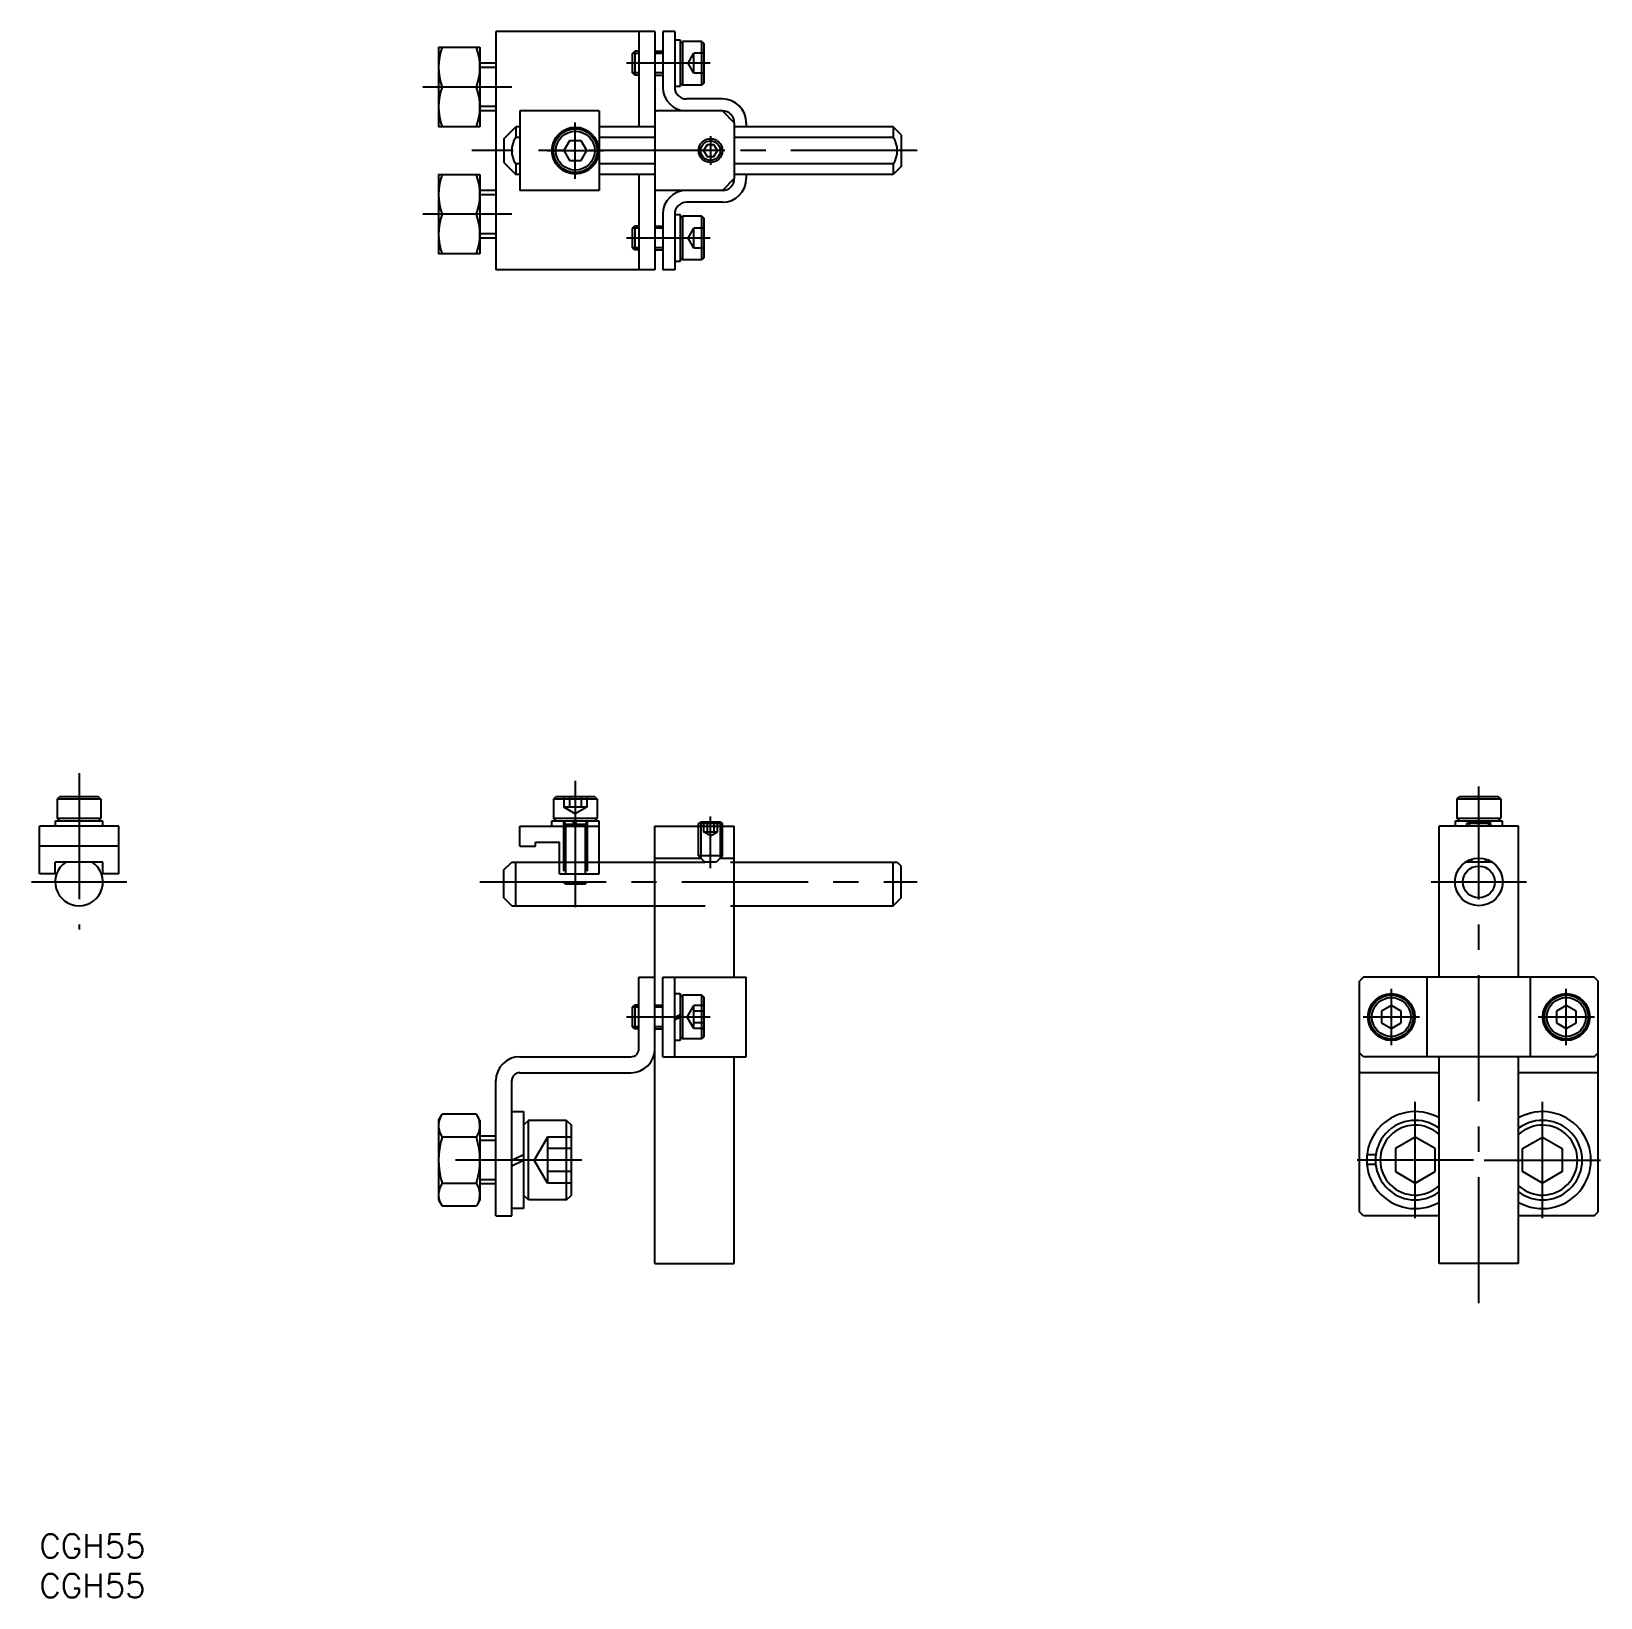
# Model space of a CAD drawing. Extents: x -1 to 196, y -8 to 189.
import ezdxf

# ---------------------------------------------------------------- set-up
doc = ezdxf.new("R2010")
doc.units = 0
doc.header["$LTSCALE"] = 0.5
doc.linetypes.add('CENTER', pattern=[50.8, 31.75, -6.35, 6.35, -6.35])
doc.linetypes.add('DASHED', pattern=[19.05, 12.7, -6.35])
doc.layers.get('0').update_dxf_attribs({"linetype": 'CONTINUOUS'})
doc.layers.add('CENTER', color=1, linetype='CENTER')
doc.styles.get("Standard").update_dxf_attribs({"font": 'txt.shx', "height": 3, "bigfont": 'bigfont.shx'})

# ---------------------------------------------------------------- blocks, each defined once
blk = doc.blocks.new('*U69')
at = {"color": 7, "linetype": 'CONTINUOUS'}
blk.add_text('CGH55', height=3, dxfattribs=at).set_placement((0, -3))
blk = doc.blocks.new('*U70')
at = {"color": 7, "linetype": 'CONTINUOUS'}
blk.add_text('CGH55', height=3, dxfattribs=at).set_placement((0, -8))

msp = doc.modelspace()

# ---------------------------------------------------------------- linework, layer by layer
at = {"color": 7, "linetype": 'CONTINUOUS'}
for p, q in [((77.42, 189.04), (57.42, 189.04)), ((57.42, 189.04), (57.42, 159.04)), ((75.42, 189.04), (75.42, 177.04)), ((77.42, 189.04), (77.42, 177.04)), ((79.92, 189.04), (78.42, 189.04)), ((78.42, 189.04), (78.42, 182.04)), ((79.92, 189.04), (79.92, 182.04)), ((79.92, 187.99), (80.62, 187.99)), ((80.62, 187.99), (80.62, 182.09)), ((80.62, 187.49), (80.92, 187.79)), ((83.32, 187.79), (80.92, 187.79)), ((80.92, 187.79), (80.92, 182.29)), ((83.32, 187.79), (83.62, 187.49)), ((83.32, 182.29), (83.32, 187.79)), ((50.22, 187.04), (50.22, 177.04)), ((50.22, 187.04), (55.42, 187.04)), ((55.42, 187.04), (55.42, 177.04)), ((74.62, 186.27), (74.89, 186.54)), ((74.62, 183.81), (74.62, 186.27)), ((75.42, 186.54), (74.89, 186.54)), ((74.89, 186.54), (74.89, 183.54)), ((77.42, 186.54), (78.42, 186.54)), ((83.62, 182.59), (83.62, 187.49)), ((57.42, 185.04), (55.42, 185.04)), ((74.89, 183.54), (74.62, 183.81)), ((54.98, 182.04), (50.67, 182.04)), ((75.42, 183.54), (74.89, 183.54)), ((77.42, 183.54), (78.42, 183.54)), ((80.62, 182.09), (79.92, 182.09)), ((80.62, 182.59), (80.92, 182.29)), ((83.32, 182.29), (80.92, 182.29)), ((83.62, 182.59), (83.32, 182.29)), ((85.92, 180.54), (81.42, 180.54)), ((57.42, 179.04), (55.42, 179.04)), ((70.42, 179.04), (60.42, 179.04)), ((60.42, 179.04), (60.42, 169.04)), ((70.42, 179.04), (70.42, 169.04)), ((77.62, 179.04), (77.42, 178.84)), ((77.42, 178.84), (77.42, 169.24)), ((85.92, 179.04), (77.62, 179.04)), ((85.92, 179.04), (87.42, 177.54)), ((55.42, 177.04), (50.22, 177.04)), ((58.42, 175.54), (59.92, 177.04)), ((59.92, 177.04), (59.92, 175.7)), ((60.42, 177.04), (59.92, 177.04)), ((60.42, 175.7), (59.92, 175.7)), ((77.42, 177.04), (70.42, 177.04)), ((77.42, 175.7), (70.42, 175.7)), ((87.42, 177.54), (87.42, 177.04)), ((87.42, 177.54), (87.42, 170.54)), ((107.42, 177.04), (87.42, 177.04)), ((107.42, 175.7), (87.42, 175.7)), ((88.92, 177.54), (88.92, 177.04)), ((108.42, 176.04), (107.42, 177.04)), ((107.42, 177.04), (107.42, 175.7)), ((108.42, 176.04), (108.42, 172.04)), ((58.42, 175.54), (58.42, 172.54)), ((66.7, 175.29), (65.98, 174.04)), ((65.98, 174.04), (66.7, 172.79)), ((68.15, 175.29), (66.7, 175.29)), ((68.87, 174.04), (68.15, 175.29)), ((68.15, 172.79), (68.87, 174.04)), ((83.99, 174.79), (83.56, 174.04)), ((83.56, 174.04), (83.99, 173.29)), ((84.86, 174.79), (83.99, 174.79)), ((85.29, 174.04), (84.86, 174.79)), ((84.86, 173.29), (85.29, 174.04)), ((58.42, 172.54), (59.92, 171.04)), ((60.42, 172.39), (59.92, 172.39)), ((59.92, 172.39), (59.92, 171.04)), ((66.7, 172.79), (68.15, 172.79)), ((77.42, 172.39), (70.42, 172.39)), ((83.99, 173.29), (84.86, 173.29)), ((107.42, 172.39), (87.42, 172.39)), ((107.42, 172.39), (107.42, 171.04)), ((108.42, 172.04), (107.42, 171.04)), ((50.22, 171.04), (50.22, 161.04)), ((50.22, 171.04), (55.42, 171.04)), ((55.42, 171.04), (55.42, 161.04)), ((60.42, 171.04), (59.92, 171.04)), ((77.42, 171.04), (70.42, 171.04)), ((75.42, 171.04), (75.42, 159.04)), ((77.42, 171.04), (77.42, 159.04)), ((87.42, 170.54), (85.92, 169.04)), ((87.42, 171.04), (87.42, 170.54)), ((107.42, 171.04), (87.42, 171.04)), ((88.92, 171.04), (88.92, 170.54)), ((57.42, 169.04), (55.42, 169.04)), ((70.42, 169.04), (60.42, 169.04)), ((77.42, 169.24), (77.62, 169.04)), ((85.92, 169.04), (77.62, 169.04)), ((85.92, 169.04), (81.42, 169.04)), ((54.98, 166.04), (50.67, 166.04)), ((78.42, 166.04), (78.42, 159.04)), ((79.92, 166.04), (79.92, 159.04)), ((79.92, 165.99), (80.62, 165.99)), ((80.62, 165.99), (80.62, 160.09)), ((85.92, 167.54), (81.42, 167.54)), ((74.62, 164.27), (74.89, 164.54)), ((74.62, 161.81), (74.62, 164.27)), ((75.42, 164.54), (74.89, 164.54)), ((74.89, 164.54), (74.89, 161.54)), ((77.42, 164.54), (78.42, 164.54)), ((80.62, 165.49), (80.92, 165.79)), ((83.32, 165.79), (80.92, 165.79)), ((80.92, 165.79), (80.92, 160.29)), ((83.32, 165.79), (83.62, 165.49)), ((83.32, 160.29), (83.32, 165.79)), ((83.62, 160.59), (83.62, 165.49)), ((57.42, 163.04), (55.42, 163.04)), ((55.42, 161.04), (50.22, 161.04)), ((74.89, 161.54), (74.62, 161.81)), ((75.42, 161.54), (74.89, 161.54)), ((77.42, 161.54), (78.42, 161.54)), ((80.62, 160.09), (79.92, 160.09)), ((80.62, 160.59), (80.92, 160.29)), ((83.32, 160.29), (80.92, 160.29)), ((83.62, 160.59), (83.32, 160.29)), ((77.42, 159.04), (57.42, 159.04)), ((79.92, 159.04), (78.42, 159.04)), ((2.25, 92.44), (2.55, 92.74)), ((2.25, 92.44), (2.25, 90.04)), ((7.75, 92.44), (2.25, 92.44)), ((7.45, 92.74), (2.55, 92.74)), ((7.45, 92.74), (7.75, 92.44)), ((7.75, 92.44), (7.75, 90.04)), ((64.67, 92.44), (64.97, 92.74)), ((64.67, 92.44), (64.67, 90.04)), ((70.17, 92.44), (64.67, 92.44)), ((69.87, 92.74), (64.97, 92.74)), ((69.87, 92.74), (70.17, 92.44)), ((70.17, 92.44), (70.17, 90.04)), ((178.32, 92.44), (178.62, 92.74)), ((178.32, 92.44), (178.32, 90.04)), ((183.82, 92.44), (178.32, 92.44)), ((183.52, 92.74), (178.62, 92.74)), ((183.52, 92.74), (183.82, 92.44)), ((183.82, 92.44), (183.82, 90.04)), ((0, 83.04), (0, 89.04)), ((10, 89.04), (0, 89.04)), ((2.05, 89.74), (7.95, 89.74)), ((2.05, 89.04), (2.05, 89.74)), ((7.95, 89.04), (2.05, 89.04)), ((2.55, 89.74), (2.25, 90.04)), ((2.25, 90.04), (7.75, 90.04)), ((7.45, 89.74), (7.75, 90.04)), ((7.95, 89.74), (7.95, 89.04)), ((10, 83.04), (10, 89.04)), ((60.42, 89.04), (70.42, 89.04)), ((60.42, 86.54), (60.42, 89.04)), ((64.47, 89.74), (70.37, 89.74)), ((64.47, 89.04), (64.47, 89.74)), ((64.97, 89.74), (64.67, 90.04)), ((64.67, 90.04), (70.17, 90.04)), ((67.42, 89.04), (67.1, 89.74)), ((67.75, 89.04), (67.42, 89.74)), ((69.87, 89.74), (70.17, 90.04)), ((70.37, 89.74), (70.37, 89.04)), ((70.42, 83.04), (70.42, 89.04)), ((77.42, 89.04), (87.42, 89.04)), ((77.42, 34.04), (77.42, 89.04)), ((82.92, 89.39), (83.19, 89.54)), ((82.92, 89.04), (82.92, 89.39)), ((85.65, 89.54), (83.19, 89.54)), ((85.92, 89.39), (85.65, 89.54)), ((85.92, 89.04), (85.92, 89.39)), ((87.42, 70.04), (87.42, 89.04)), ((186.07, 89.04), (176.07, 89.04)), ((176.07, 70.04), (176.07, 89.04)), ((178.12, 89.74), (184.02, 89.74)), ((178.12, 89.04), (178.12, 89.74)), ((178.62, 89.74), (178.32, 90.04)), ((178.32, 90.04), (183.82, 90.04)), ((179.57, 89.39), (179.84, 89.54)), ((179.57, 89.04), (179.57, 89.39)), ((182.3, 89.54), (179.84, 89.54)), ((180.84, 89.54), (180.74, 89.74)), ((181.16, 89.54), (181.07, 89.74)), ((182.57, 89.39), (182.3, 89.54)), ((182.57, 89.04), (182.57, 89.39)), ((183.52, 89.74), (183.82, 90.04)), ((184.02, 89.74), (184.02, 89.04)), ((186.07, 70.04), (186.07, 89.04)), ((62.42, 86.54), (62.42, 87.04)), ((62.42, 87.04), (65.42, 87.04)), ((65.42, 83.04), (65.42, 87.04)), ((10, 86.54), (0, 86.54)), ((60.42, 86.54), (62.42, 86.54)), ((2, 83.04), (0, 83.04)), ((2, 83.04), (2, 84.54)), ((8, 84.54), (2, 84.54)), ((6.66, 84.54), (3.34, 84.54)), ((8, 83.04), (8, 84.54)), ((10, 83.04), (8, 83.04)), ((58.42, 83.54), (59.42, 84.54)), ((58.42, 80.04), (58.42, 83.54)), ((59.42, 84.54), (65.42, 84.54)), ((59.92, 79.04), (59.92, 84.54)), ((65.42, 83.04), (70.42, 83.04)), ((70.42, 84.54), (77.42, 84.54)), ((87.42, 84.54), (107.92, 84.54)), ((107.42, 79.04), (107.42, 84.54)), ((107.92, 84.54), (108.42, 84.04)), ((108.42, 80.04), (108.42, 84.04)), ((182.73, 84.54), (179.41, 84.54)), ((180.05, 84.86), (180.37, 84.54)), ((182.09, 84.86), (181.77, 84.54)), ((59.42, 79.04), (58.42, 80.04)), ((59.42, 79.04), (77.42, 79.04)), ((87.42, 79.04), (107.42, 79.04)), ((107.42, 79.04), (108.42, 80.04)), ((75.42, 70.04), (77.42, 70.04)), ((75.42, 61.04), (75.42, 70.04)), ((78.42, 70.04), (88.92, 70.04)), ((78.42, 60.04), (78.42, 70.04)), ((79.92, 60.04), (79.92, 70.04)), ((88.92, 60.04), (88.92, 70.04)), ((166.57, 70.04), (166.07, 69.54)), ((166.07, 60.54), (166.07, 69.54)), ((195.57, 70.04), (166.57, 70.04)), ((174.57, 60.04), (174.57, 70.04)), ((187.57, 60.04), (187.57, 70.04)), ((196.07, 69.54), (195.57, 70.04)), ((196.07, 60.54), (196.07, 69.54)), ((79.92, 67.99), (80.62, 67.99)), ((80.62, 67.99), (80.62, 62.09)), ((80.62, 67.49), (80.92, 67.79)), ((83.32, 67.79), (80.92, 67.79)), ((80.92, 67.79), (80.92, 62.29)), ((83.32, 67.79), (83.62, 67.49)), ((83.32, 62.29), (83.32, 67.79)), ((83.62, 62.59), (83.62, 67.49)), ((74.62, 66.27), (74.89, 66.54)), ((74.62, 63.81), (74.62, 66.27)), ((75.42, 66.54), (74.89, 66.54)), ((74.89, 66.54), (74.89, 63.54)), ((77.42, 66.54), (78.42, 66.54)), ((79.92, 65.04), (80.62, 65.37)), ((167.14, 65.37), (167.34, 65.37)), ((170.07, 66.49), (168.82, 65.77)), ((168.82, 65.77), (168.82, 64.32)), ((171.32, 65.77), (170.07, 66.49)), ((171.32, 64.32), (171.32, 65.77)), ((189.14, 65.37), (189.34, 65.37)), ((192.07, 66.49), (190.82, 65.77)), ((190.82, 65.77), (190.82, 64.32)), ((193.32, 65.77), (192.07, 66.49)), ((193.32, 64.32), (193.32, 65.77)), ((74.89, 63.54), (74.62, 63.81)), ((75.42, 63.54), (74.89, 63.54)), ((77.42, 63.54), (78.42, 63.54)), ((79.92, 64.72), (80.62, 65.04)), ((167.12, 65.04), (167.32, 65.04)), ((168.82, 64.32), (170.07, 63.6)), ((170.07, 63.6), (171.32, 64.32)), ((189.12, 65.04), (189.32, 65.04)), ((190.82, 64.32), (192.07, 63.6)), ((192.07, 63.6), (193.32, 64.32)), ((80.62, 62.09), (79.92, 62.09)), ((80.62, 62.59), (80.92, 62.29)), ((83.32, 62.29), (80.92, 62.29)), ((83.62, 62.59), (83.32, 62.29)), ((60.42, 60.04), (74.42, 60.04)), ((78.42, 60.04), (88.92, 60.04)), ((87.42, 34.04), (87.42, 60.04)), ((166.57, 60.04), (166.07, 60.54)), ((166.07, 40.54), (166.07, 60.54)), ((195.57, 60.04), (166.57, 60.04)), ((176.07, 34.04), (176.07, 60.04)), ((186.07, 34.04), (186.07, 60.04)), ((195.57, 60.04), (196.07, 60.54)), ((196.07, 40.54), (196.07, 60.54)), ((60.42, 58.04), (74.42, 58.04)), ((176.07, 58.04), (166.07, 58.04)), ((196.07, 58.04), (186.07, 58.04)), ((57.42, 40.04), (57.42, 57.04)), ((59.42, 40.04), (59.42, 57.04)), ((50.22, 52.04), (50.67, 52.82)), ((50.22, 52.04), (50.22, 42.04)), ((54.98, 52.82), (50.67, 52.82)), ((55.42, 52.04), (54.98, 52.82)), ((55.42, 52.04), (55.42, 42.04)), ((59.42, 40.94), (59.42, 53.14)), ((59.42, 53.14), (60.92, 53.14)), ((60.92, 53.14), (60.92, 40.94)), ((61.52, 52.04), (60.92, 51.44)), ((61.52, 42.04), (61.52, 52.04)), ((66.32, 52.04), (61.52, 52.04)), ((66.32, 42.04), (66.32, 52.04)), ((66.32, 52.04), (66.92, 51.44)), ((66.92, 42.64), (66.92, 51.44)), ((54.98, 49.93), (50.67, 49.93)), ((57.42, 50.04), (55.42, 50.04)), ((173.07, 49.93), (170.57, 48.49)), ((175.57, 48.49), (173.07, 49.93)), ((186.57, 48.49), (189.07, 49.93)), ((189.07, 49.93), (191.57, 48.49)), ((59.42, 47.04), (60.92, 47.74)), ((167.01, 47.75), (168.12, 47.75)), ((170.57, 48.49), (170.57, 45.6)), ((175.57, 45.6), (175.57, 48.49)), ((186.57, 45.6), (186.57, 48.49)), ((191.57, 48.49), (191.57, 45.6)), ((59.42, 46.34), (60.92, 47.04)), ((166.99, 46.54), (168.09, 46.54)), ((170.57, 45.6), (173.07, 44.16)), ((173.07, 44.16), (175.57, 45.6)), ((189.07, 44.16), (186.57, 45.6)), ((191.57, 45.6), (189.07, 44.16)), ((50.67, 44.16), (54.98, 44.16)), ((57.42, 44.04), (55.42, 44.04)), ((50.22, 42.04), (50.67, 41.27)), ((55.42, 42.04), (54.98, 41.27)), ((61.52, 42.04), (60.92, 42.64)), ((66.32, 42.04), (61.52, 42.04)), ((66.32, 42.04), (66.92, 42.64)), ((50.67, 41.27), (54.98, 41.27)), ((57.42, 40.04), (59.42, 40.04)), ((60.92, 40.94), (59.42, 40.94)), ((166.57, 40.04), (166.07, 40.54)), ((176.07, 40.04), (166.57, 40.04)), ((195.57, 40.04), (186.07, 40.04)), ((195.57, 40.04), (196.07, 40.54)), ((77.42, 34.04), (87.42, 34.04)), ((186.07, 34.04), (176.07, 34.04))]:
    msp.add_line(p, q, dxfattribs=at)
at = {"color": 3, "linetype": 'CONTINUOUS'}
for p, q in [((75.42, 186.27), (74.62, 186.27)), ((78.42, 186.27), (77.42, 186.27)), ((57.42, 184.5), (55.42, 184.5)), ((75.42, 183.81), (74.62, 183.81)), ((78.42, 183.81), (77.42, 183.81)), ((57.42, 179.58), (55.42, 179.58)), ((57.42, 168.5), (55.42, 168.5)), ((75.42, 164.27), (74.62, 164.27)), ((78.42, 164.27), (77.42, 164.27)), ((57.42, 163.58), (55.42, 163.58)), ((75.42, 161.81), (74.62, 161.81)), ((78.42, 161.81), (77.42, 161.81)), ((85.92, 89.39), (82.92, 89.39)), ((83.19, 89.54), (83.19, 89.04)), ((85.65, 89.54), (85.65, 89.04)), ((182.57, 89.39), (179.57, 89.39)), ((179.84, 89.54), (179.84, 89.04)), ((182.3, 89.54), (182.3, 89.04)), ((75.42, 66.27), (74.62, 66.27)), ((78.42, 66.27), (77.42, 66.27)), ((75.42, 63.81), (74.62, 63.81)), ((78.42, 63.81), (77.42, 63.81)), ((57.42, 49.5), (55.42, 49.5)), ((57.42, 44.58), (55.42, 44.58))]:
    msp.add_line(p, q, dxfattribs=at)
at = {"color": 3, "linetype": 'DASHED'}
for p, q in [((81.6, 185.04), (82.32, 186.29)), ((82.32, 183.79), (82.32, 186.29)), ((83.62, 186.29), (82.32, 186.29)), ((82.32, 183.79), (81.6, 185.04)), ((83.62, 185.04), (82.32, 185.04)), ((83.62, 183.79), (82.32, 183.79)), ((81.6, 163.04), (82.32, 164.29)), ((82.32, 161.79), (82.32, 164.29)), ((83.62, 164.29), (82.32, 164.29)), ((82.32, 161.79), (81.6, 163.04)), ((83.62, 163.04), (82.32, 163.04)), ((83.62, 161.79), (82.32, 161.79)), ((65.98, 92.74), (65.98, 91.44)), ((68.87, 91.44), (65.98, 91.44)), ((67.42, 90.61), (65.98, 91.44)), ((66.7, 92.74), (66.7, 91.44)), ((68.87, 91.44), (67.42, 90.61)), ((68.15, 92.74), (68.15, 91.44)), ((68.87, 92.74), (68.87, 91.44)), ((65.92, 89.74), (66.19, 89.27)), ((65.92, 89.74), (65.92, 82.01)), ((68.92, 89.27), (65.92, 89.27)), ((66.19, 89.27), (66.19, 81.74)), ((68.92, 89.74), (68.65, 89.27)), ((68.65, 89.27), (68.65, 81.74)), ((68.92, 89.74), (68.92, 82.01)), ((82.92, 85.34), (82.92, 89.04)), ((83.19, 89.04), (83.19, 85.07)), ((83.56, 89.54), (83.56, 88.34)), ((83.99, 89.54), (83.99, 88.34)), ((84.86, 89.54), (84.86, 88.34)), ((85.29, 88.34), (85.29, 89.54)), ((85.65, 89.04), (85.65, 85.07)), ((85.92, 85.34), (85.92, 89.04)), ((84.42, 87.84), (83.56, 88.34)), ((83.56, 88.34), (85.29, 88.34)), ((84.42, 87.84), (85.29, 88.34)), ((77.42, 85.04), (83.22, 85.04)), ((82.92, 85.34), (83.72, 84.54)), ((85.92, 85.34), (82.92, 85.34)), ((85.92, 85.34), (85.12, 84.54)), ((85.62, 85.04), (87.42, 85.04)), ((65.42, 84.54), (70.42, 84.54)), ((77.42, 84.54), (87.42, 84.54)), ((85.12, 84.54), (83.72, 84.54)), ((66.19, 81.74), (65.92, 82.01)), ((65.92, 82.01), (68.92, 82.01)), ((68.65, 81.74), (66.19, 81.74)), ((68.92, 82.01), (68.65, 81.74)), ((77.42, 79.04), (87.42, 79.04)), ((81.49, 65.04), (82.32, 66.49)), ((82.32, 63.6), (82.32, 66.49)), ((83.62, 66.49), (82.32, 66.49)), ((83.62, 65.77), (82.32, 65.77)), ((82.32, 63.6), (81.49, 65.04)), ((83.62, 64.32), (82.32, 64.32)), ((83.62, 63.6), (82.32, 63.6)), ((63.92, 49.93), (62.26, 47.04)), ((66.92, 49.93), (63.92, 49.93)), ((63.92, 49.93), (63.92, 44.16)), ((66.92, 48.49), (63.92, 48.49)), ((63.92, 44.16), (62.26, 47.04)), ((66.92, 45.6), (63.92, 45.6)), ((66.92, 44.16), (63.92, 44.16))]:
    msp.add_line(p, q, dxfattribs=at)
at = {"color": 7, "linetype": 'CONTINUOUS'}
for centre, radius in [((67.42, 174.04), 2.95), ((67.42, 174.04), 2.75), ((67.42, 174.04), 2.45), ((84.42, 174.04), 1.5), ((181.07, 82.04), 3), ((181.07, 82.04), 2), ((170.07, 65.04), 2.95), ((170.07, 65.04), 2.75), ((170.07, 65.04), 2.45), ((192.07, 65.04), 2.95), ((192.07, 65.04), 2.75), ((192.07, 65.04), 2.45)]:
    msp.add_circle(centre, radius, dxfattribs=at)
at = {"color": 3, "linetype": 'CONTINUOUS'}
msp.add_circle((84.42, 174.04), 1.23, dxfattribs=at)
at = {"color": 7, "linetype": 'CONTINUOUS'}
for centre, radius, start, end in [((57.44, 184.54), 7.22, 159.7438, 200.2562), ((48.2, 184.54), 7.22, 339.7438, 20.2562), ((57.44, 179.54), 7.22, 159.7438, 200.2562), ((48.2, 179.54), 7.22, 339.7438, 20.2562), ((81.42, 182.04), 3, 180, 270), ((81.42, 182.04), 1.5, 180, 270), ((85.92, 177.54), 3, 0, 90), ((85.92, 177.54), 1.5, 0, 90), ((62.42, 174.04), 3, 146.4427, 213.5573), ((104.92, 174.04), 3, 326.4427, 33.5573), ((57.44, 168.54), 7.22, 159.7438, 200.2562), ((48.2, 168.54), 7.22, 339.7438, 20.2562), ((85.92, 170.54), 3, 270, 0), ((85.92, 170.54), 1.5, 270, 0), ((81.42, 166.04), 3, 90, 180), ((57.44, 163.54), 7.22, 159.7438, 200.2562), ((48.2, 163.54), 7.22, 339.7438, 20.2562), ((81.42, 166.04), 1.5, 90, 180), ((5, 82.04), 3, 123.5573, 56.4427), ((60.42, 57.04), 3, 90, 180), ((74.42, 61.04), 3, 270, 0), ((74.42, 61.04), 1, 270, 0), ((60.42, 57.04), 1, 90, 180), ((52.78, 51.37), 2.56, 154.3842, 214.3842), ((52.87, 51.37), 2.56, 325.6158, 25.6158), ((173.07, 47.04), 6.1, 60.5408, 299.4592), ((173.07, 47.04), 5, 53.1301, 306.8699), ((173.07, 47.04), 4.4, 47.0141, 312.9859), ((189.07, 47.04), 6.1, 240.5408, 119.4592), ((189.07, 47.04), 5, 233.1301, 126.8699), ((189.07, 47.04), 4.4, 227.0141, 132.9859), ((59.78, 47.04), 9.55, 162.412, 197.588), ((45.87, 47.04), 9.55, 342.412, 17.588), ((52.78, 42.71), 2.56, 145.6158, 205.6158), ((52.87, 42.71), 2.56, 334.3842, 34.3842)]:
    msp.add_arc(centre, radius, start, end, dxfattribs=at)
at = {"layer": 'CENTER', "color": 1, "linetype": 'CENTER'}
for p, q in [((84.4, 185.04), (73.84, 185.04)), ((59.42, 182.04), (48.22, 182.04)), ((67.42, 170.5), (67.42, 177.58)), ((84.42, 175.84), (84.42, 172.24)), ((110.42, 174.04), (54.42, 174.04)), ((63.88, 174.04), (70.96, 174.04)), ((86.22, 174.04), (82.62, 174.04)), ((59.42, 166.04), (48.22, 166.04)), ((84.4, 163.04), (73.84, 163.04)), ((5, 95.74), (5, 76.04)), ((67.42, 94.74), (67.42, 77.74)), ((67.42, 93.52), (67.42, 78.96)), ((181.07, 29.04), (181.07, 94.04)), ((84.42, 83.79), (84.42, 90.29)), ((-1, 82.04), (11, 82.04)), ((55.42, 82.04), (110.42, 82.04)), ((175.07, 82.04), (187.07, 82.04)), ((170.07, 61.5), (170.07, 68.58)), ((192.07, 61.5), (192.07, 68.58)), ((84.4, 65.04), (73.84, 65.04)), ((173.61, 65.04), (166.53, 65.04)), ((195.61, 65.04), (188.53, 65.04)), ((173.07, 39.72), (173.07, 54.36)), ((189.07, 39.72), (189.07, 54.36)), ((68.22, 47.04), (49.62, 47.04)), ((180.39, 47.04), (165.75, 47.04)), ((181.75, 47.04), (196.39, 47.04))]:
    msp.add_line(p, q, dxfattribs=at)

# ---------------------------------------------------------------- block references
at = {"color": 7, "linetype": 'CONTINUOUS'}
for name in ['*U69', '*U70']:
    msp.add_blockref(name, (0, 0), dxfattribs=at)

doc.saveas('drawing.dxf')
